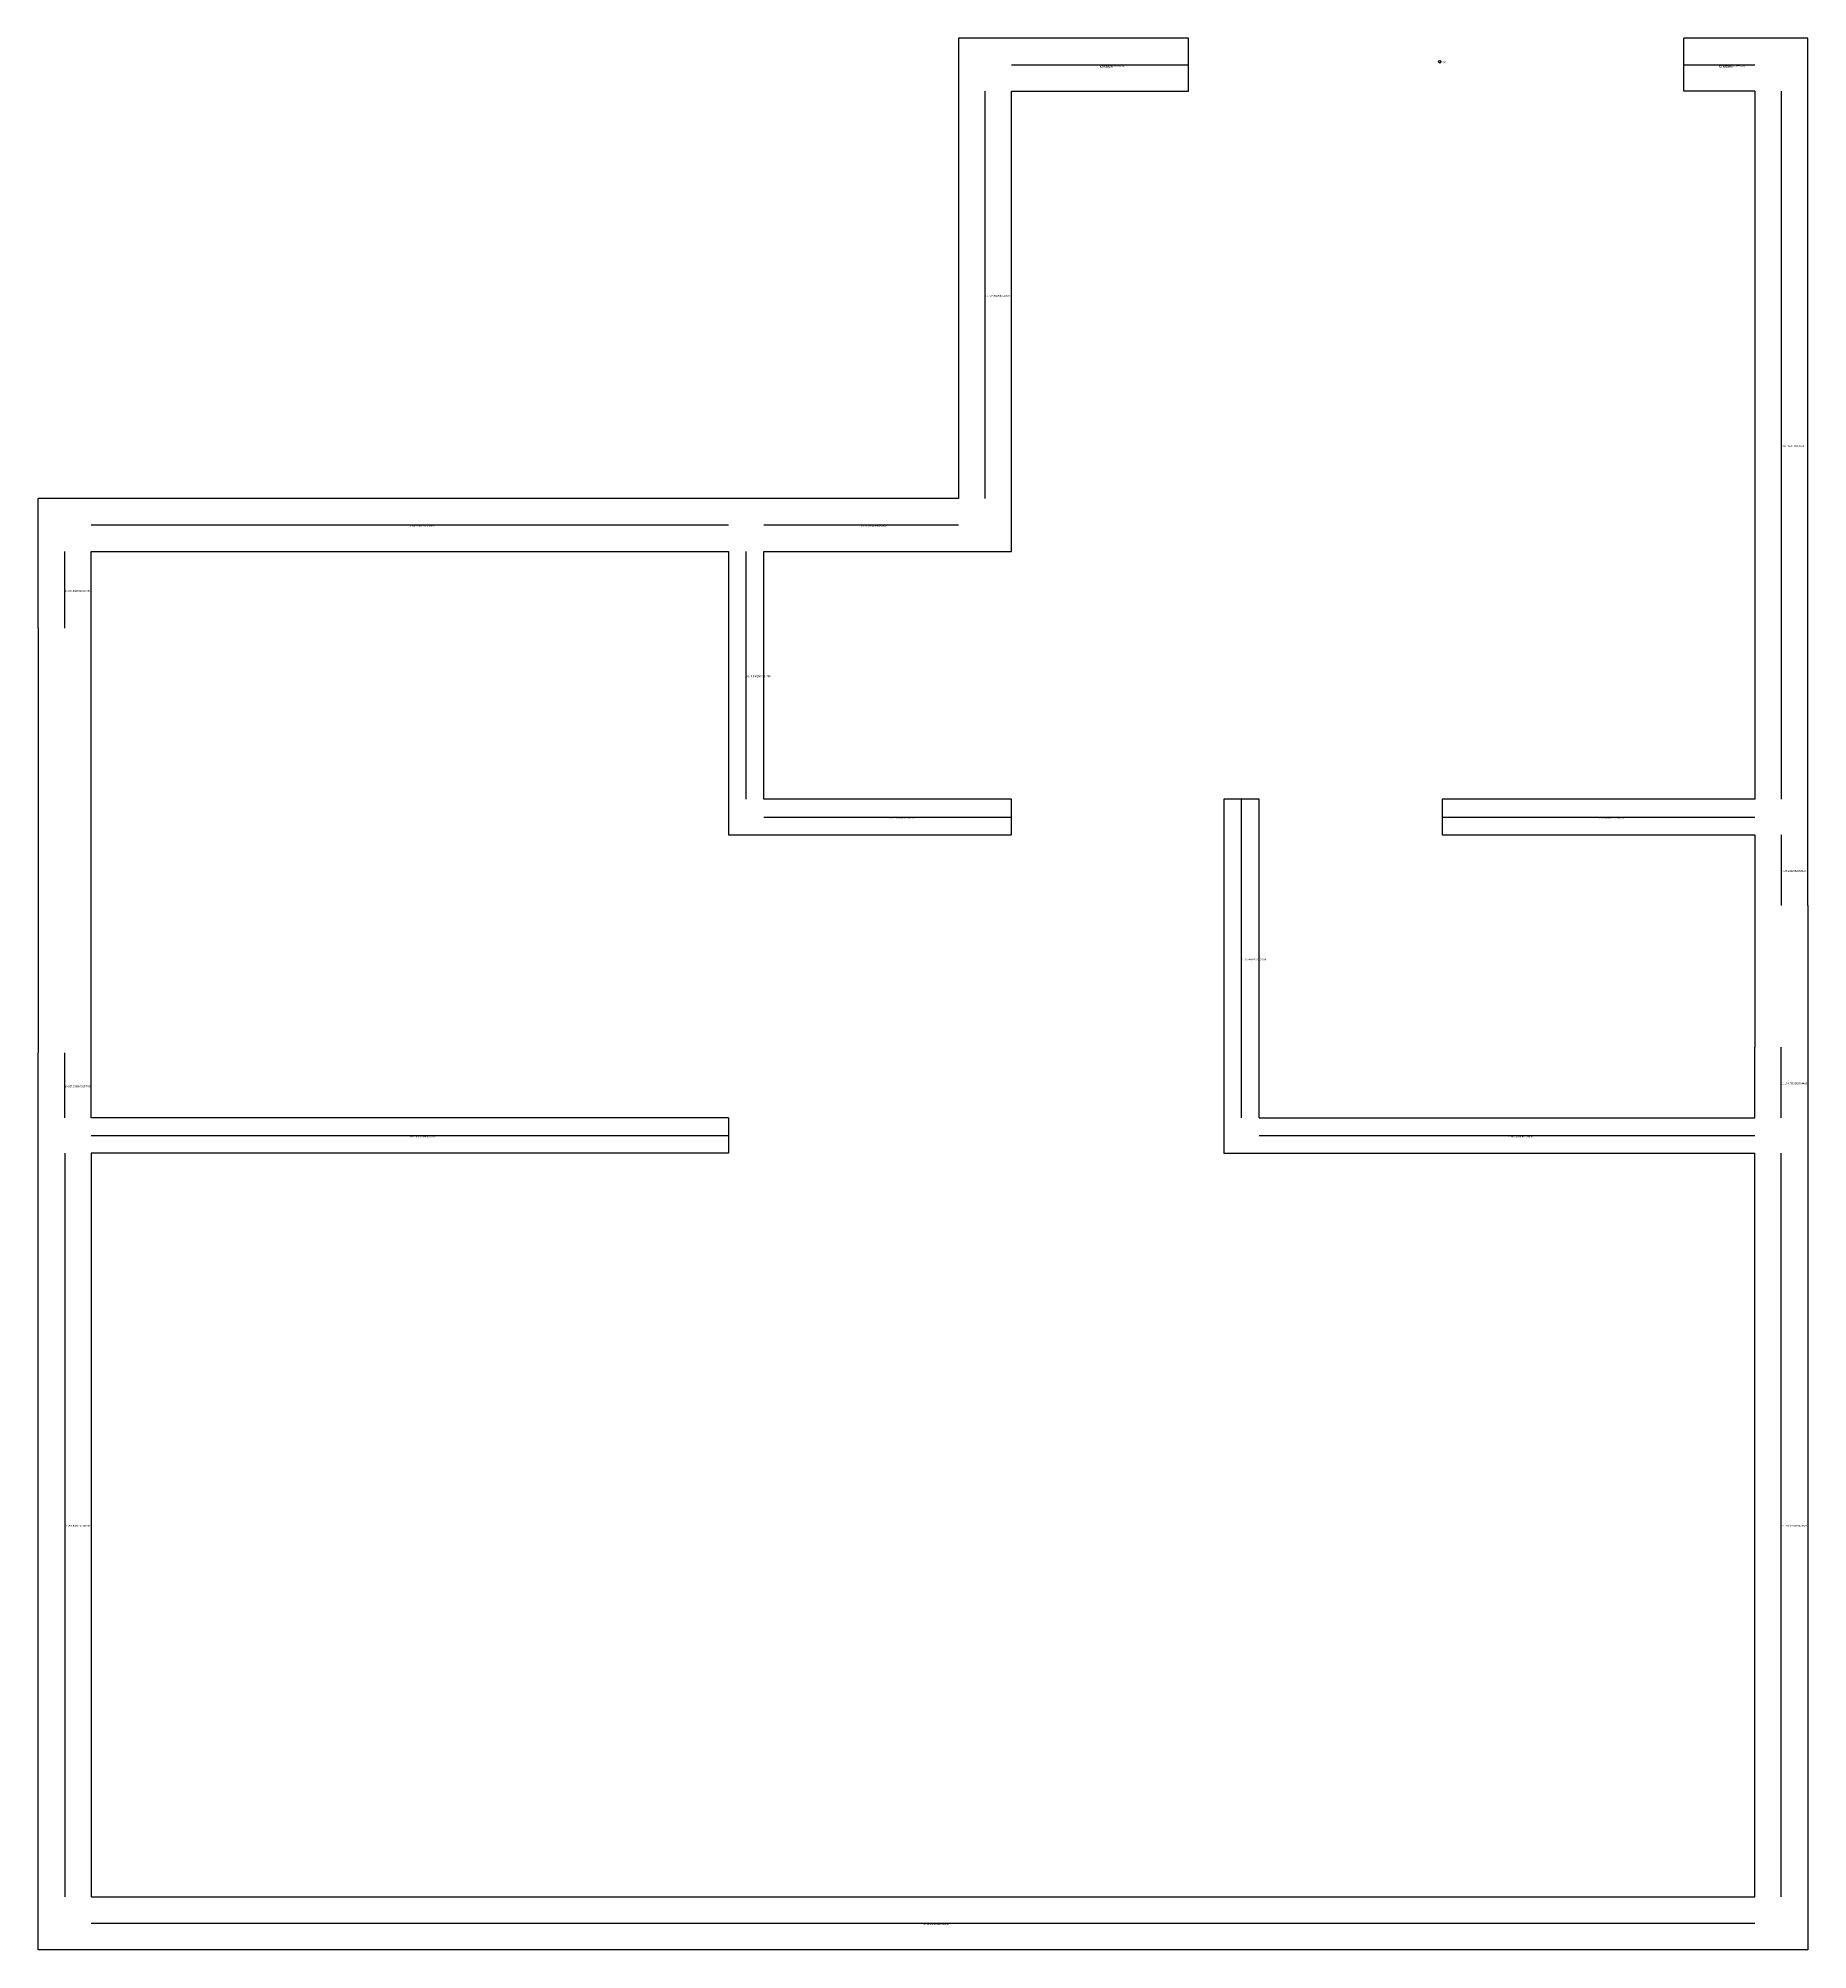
# Model space of a CAD drawing. Header units: metres. Extents: x 355 to 655, y 475 to 799.
import ezdxf

# ---------------------------------------------------------------- set-up
doc = ezdxf.new("R2010")
doc.units = ezdxf.units.M

msp = doc.modelspace()

# ---------------------------------------------------------------- linework, layer by layer
at = {"layer": 'centrelines'}
for p, q in [((520, 794.5), (550, 794.5)), ((634, 794.5), (646, 794.5)), ((515.5, 790), (515.5, 721)), ((650.5, 790), (650.5, 670)), ((364, 716.5), (472, 716.5)), ((478, 716.5), (511, 716.5)), ((359.5, 699), (359.5, 712)), ((475, 670), (475, 712)), ((559, 616), (559, 670)), ((478, 667), (520, 667)), ((593, 667), (646, 667)), ((650.5, 664), (650.5, 652)), ((359.5, 616), (359.5, 627)), ((650.5, 616), (650.5, 628)), ((364, 613), (472, 613)), ((562, 613), (646, 613)), ((359.5, 610), (359.5, 484)), ((650.5, 484), (650.5, 610)), ((364, 479.5), (646, 479.5))]:
    msp.add_line(p, q, dxfattribs=at)
at = {"layer": 'entity_location'}
msp.add_circle((592.61, 795), 0.2, dxfattribs=at)
at = {"layer": 'wall'}
for p, q in [((550, 799), (511, 799)), ((511, 799), (511, 721)), ((550, 790), (550, 799)), ((655, 799), (634, 799)), ((634, 790), (634, 799)), ((655, 652), (655, 799)), ((520, 712), (520, 790)), ((520, 790), (550, 790)), ((646, 790), (634, 790)), ((646, 790), (646, 670)), ((355, 699), (355, 721)), ((511, 721), (355, 721)), ((364, 699), (364, 712)), ((364, 712), (472, 712)), ((472, 712), (472, 664)), ((478, 670), (478, 712)), ((478, 712), (520, 712)), ((355, 699), (355, 627)), ((364, 627), (364, 699)), ((520, 670), (478, 670)), ((520, 664), (520, 670)), ((562, 670), (556, 670)), ((556, 670), (556, 610)), ((562, 616), (562, 670)), ((646, 670), (593, 670)), ((593, 670), (593, 664)), ((472, 664), (520, 664)), ((593, 664), (646, 664)), ((646, 664), (646, 652)), ((646, 652), (646, 628)), ((655, 652), (655, 628)), ((355, 475), (355, 627)), ((364, 616), (364, 627)), ((646, 616), (646, 628)), ((655, 628), (655, 475)), ((472, 616), (364, 616)), ((472, 616), (472, 610)), ((562, 616), (646, 616)), ((472, 610), (364, 610)), ((364, 610), (364, 484)), ((556, 610), (646, 610)), ((646, 484), (646, 610)), ((364, 484), (646, 484)), ((655, 475), (355, 475))]:
    msp.add_line(p, q, dxfattribs=at)

# ---------------------------------------------------------------- texts
at = {"layer": 'centrelines', "char_height": 0.3, "attachment_point": 1}
for s, insert in [('1 42.61176374308702', (535, 794.5)), ('0 41.394227939997805', (640, 794.5)), ('3 77.27085368158069', (515.5, 755.5)), ('2 58.10684788399341', (650.5, 730)), ('8 143.9061751081806', (418, 716.5)), ('4 113.23647800483906', (494.5, 716.5)), ('15 247.44491148597456', (359.5, 705.5)), ('9 143.9482504384755', (475, 691)), ('10 147.16130661581718', (499, 667)), ('5 128.00220197898784', (619.5, 667)), ('7 143.2229382272616', (650.5, 658)), ('6 129.4409257392294', (559, 643)), ('16 287.3399675257506', (359.5, 621.5)), ('11 176.75102697944638', (650.5, 622)), ('14 218.3370543627522', (418, 613)), ('12 182.0016042199859', (604, 613)), ('17 297.5992464391987', (359.5, 547)), ('13 193.84783540243225', (650.5, 547)), ('18 315.5016042199859', (505, 479.5))]:
    msp.add_mtext(s, dxfattribs=dict(at, insert=insert))
at = {"layer": 'chosen_line', "color": 3, "char_height": 0.5, "attachment_point": 1}
for insert in [(535, 794.5), (640, 794.5)]:
    msp.add_mtext('chosen', dxfattribs=dict(at, insert=insert))
at = {"layer": 'debug', "insert": (592.61, 795), "char_height": 0.2, "attachment_point": 1}
msp.add_mtext('592, 795', dxfattribs=at)

doc.saveas('drawing.dxf')
